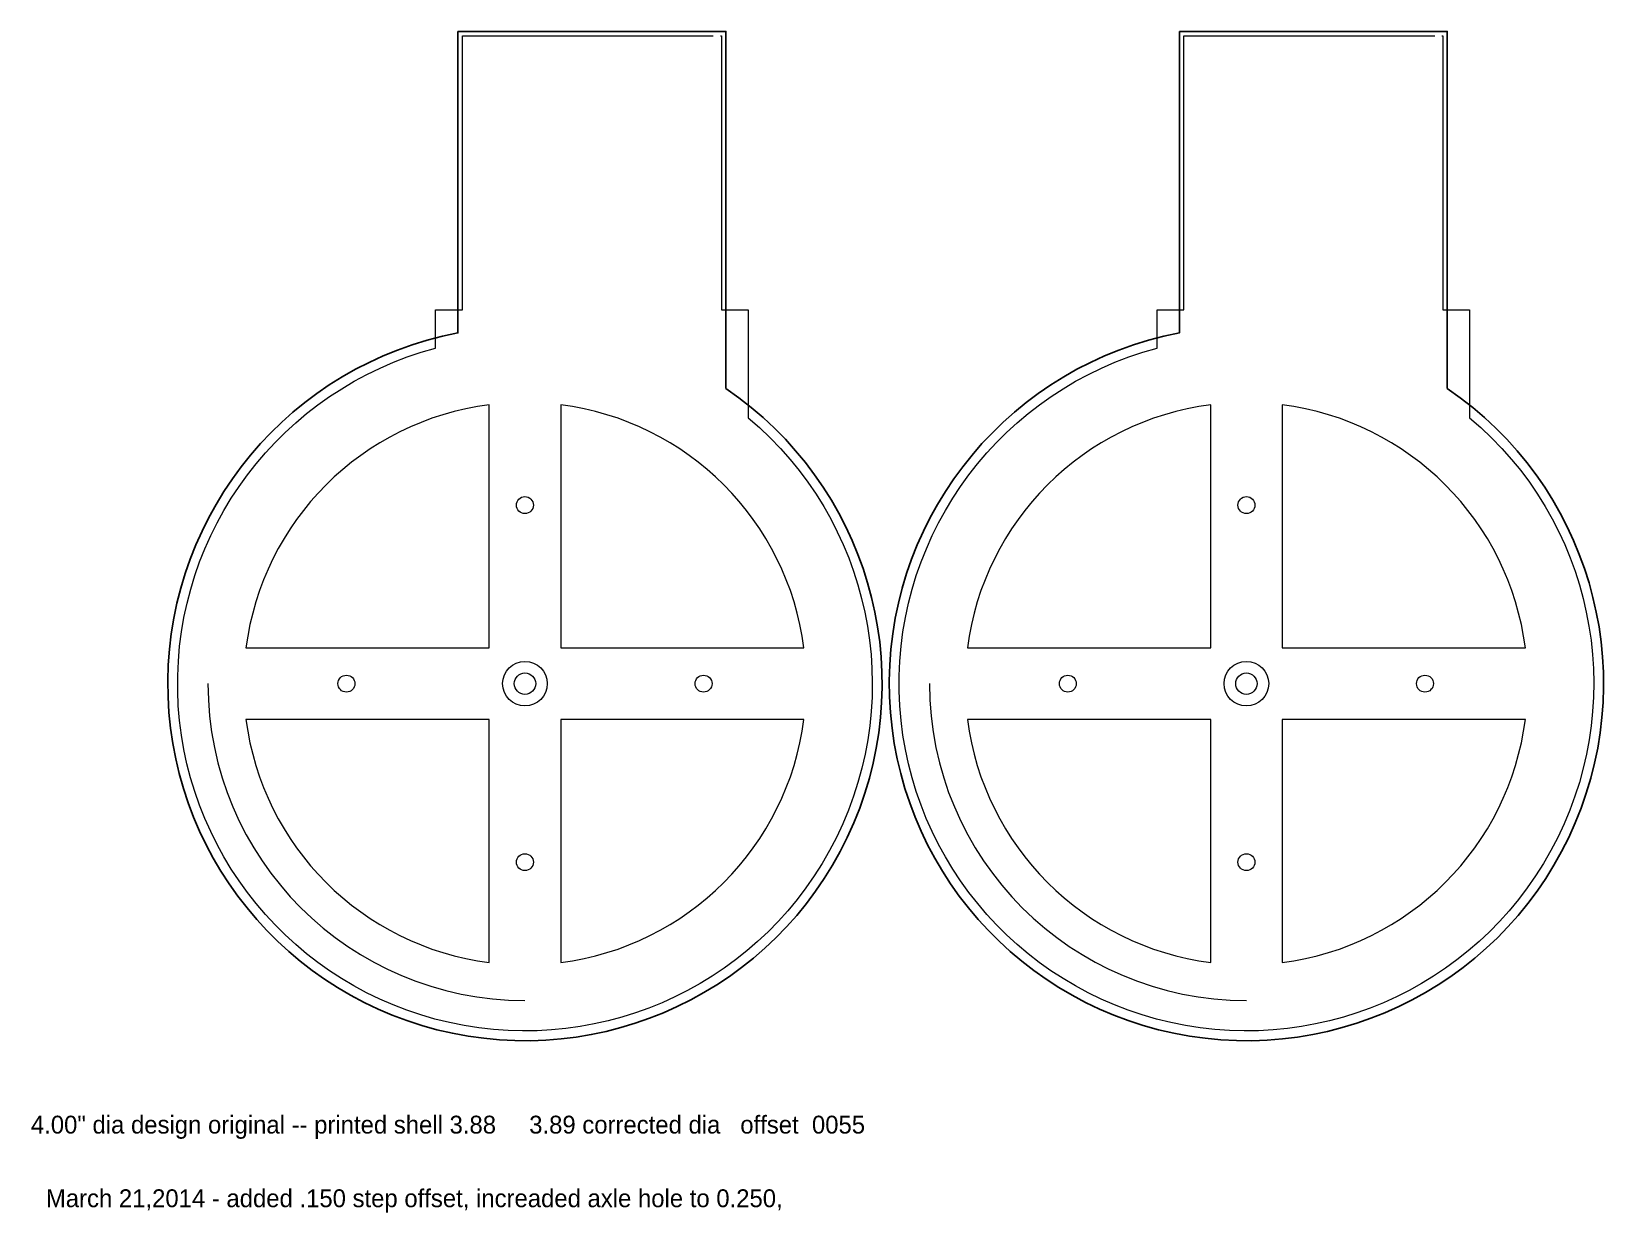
# Model space of a CAD drawing. Extents: x -0.78 to 8.03, y -0.96 to 5.66.
import ezdxf

# ---------------------------------------------------------------- set-up
doc = ezdxf.new("R2010")
doc.units = 0
doc.header["$MEASUREMENT"] = 0
doc.layers.add('holes', color=1, linetype='Continuous')
doc.layers.add('outline', color=3, linetype='Continuous')

msp = doc.modelspace()

# ---------------------------------------------------------------- linework, layer by layer
at = {"linetype": 'Continuous', "flags": 128}
for points in [[(1.6107, 5.6606), (1.6107, 3.9715, 5.02324), (3.1107, 3.6606), (3.1107, 5.6606)], [(5.6507, 5.6606), (5.6507, 3.9715, 5.02324), (7.1507, 3.6606), (7.1507, 5.6606)]]:
    msp.add_lwpolyline(points, format="xyb", close=True, dxfattribs=at)
at = {"linetype": 'Continuous', "lineweight": 0}
for centre in [(1.9857, 2.007), (6.0257, 2.007)]:
    msp.add_circle(centre, 0.06, dxfattribs=at)
for centre in [(1.9857, 2.007), (6.0257, 2.007)]:
    msp.add_arc(centre, 1.775, 180, 270, dxfattribs=at)
at = {"layer": 'holes', "linetype": 'Continuous', "lineweight": 0, "flags": 128}
for points in [[(0.4234, 2.207), (1.7857, 2.207), (1.7857, 3.5693, 0.341447)], [(2.1857, 3.5693), (2.1857, 2.207), (3.5479, 2.207, 0.341447)], [(4.4634, 2.207), (5.8257, 2.207), (5.8257, 3.5693, 0.341447)], [(6.2257, 3.5693), (6.2257, 2.207), (7.5879, 2.207, 0.341447)], [(1.7857, 0.4448), (1.7857, 1.807), (0.4234, 1.807, 0.341447)], [(3.5479, 1.807), (2.1857, 1.807), (2.1857, 0.4448, 0.341447)], [(5.8257, 0.4448), (5.8257, 1.807), (4.4634, 1.807, 0.341447)], [(7.5879, 1.807), (6.2257, 1.807), (6.2257, 0.4448, 0.341447)]]:
    msp.add_lwpolyline(points, format="xyb", close=True, dxfattribs=at)
at = {"layer": 'holes', "linetype": 'Continuous', "lineweight": 0}
for centre, radius in [((1.9857, 3.007), 0.0475), ((6.0257, 3.007), 0.0475), ((1.9857, 2.007), 0.125), ((6.0257, 2.007), 0.125), ((0.9857, 2.007), 0.0475), ((2.9857, 2.007), 0.0475), ((5.0257, 2.007), 0.0475), ((7.0257, 2.007), 0.0475), ((1.9857, 1.007), 0.0475), ((6.0257, 1.007), 0.0475)]:
    msp.add_circle(centre, radius, dxfattribs=at)
at = {"layer": 'outline', "linetype": 'Continuous', "lineweight": 0, "flags": 128}
for points in [[(3.08, 5.6356), (3.0857, 5.6356), (3.0857, 4.1007), (3.2358, 4.1007), (3.2358, 3.497, -4.094923), (1.4857, 3.8866), (1.4857, 4.1007), (1.6357, 4.1007), (1.6357, 5.6356), (3.04, 5.6356)], [(7.12, 5.6356), (7.1257, 5.6356), (7.1257, 4.1007), (7.2758, 4.1007), (7.2758, 3.497, -4.094923), (5.5257, 3.8866), (5.5257, 4.1007), (5.6757, 4.1007), (5.6757, 5.6356), (7.08, 5.6356)]]:
    msp.add_lwpolyline(points, format="xyb", dxfattribs=at)

# ---------------------------------------------------------------- texts
at = {"linetype": 'Continuous', "lineweight": 0}
for s, p in [('4.00" dia design original -- printed shell 3.88     3.89 corrected dia   offset  0055', (-0.7809, -0.5132)), ('March 21,2014 - added .150 step offset, increaded axle hole to 0.250,', (-0.6969, -0.9256))]:
    msp.add_text(s, height=0.1, dxfattribs=at).set_placement(p)

doc.saveas('drawing.dxf')
